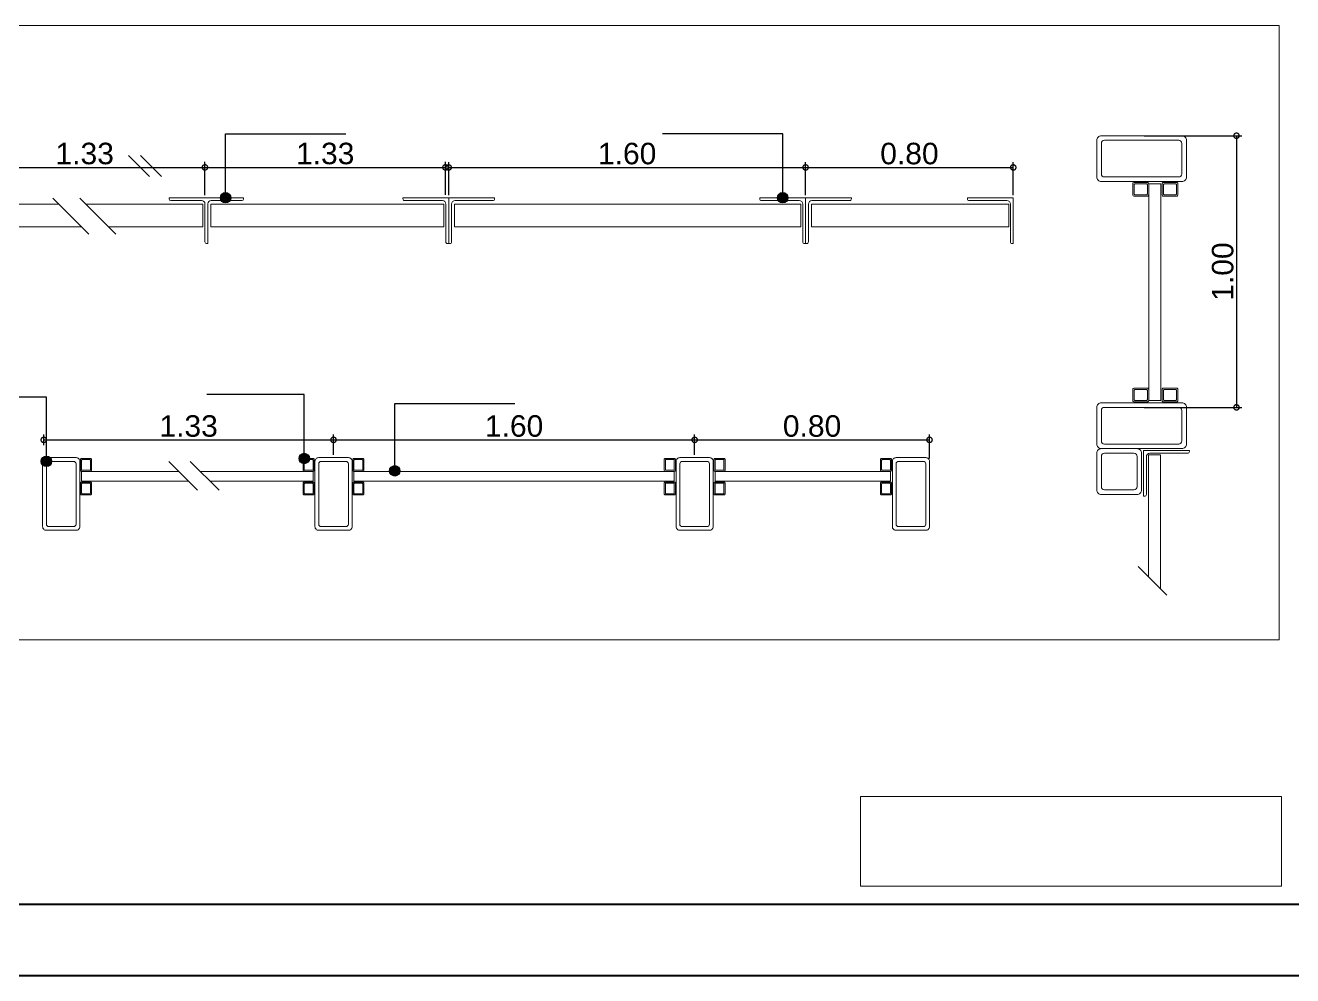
# Model space of a CAD drawing. Header units: millimetres. Extents: x 110427 to 125914, y 76277 to 76441.
# Drawn here: x 114103.82 to 114112.67, y 76291.86 to 76298.49 of the extents above; entities that cross this region are included whole.
import ezdxf

# ---------------------------------------------------------------- set-up
doc = ezdxf.new("R2010")
doc.units = ezdxf.units.MM
for name, color, linetype, lineweight in [('0.30', 1, 'Continuous', 30), ('06_CIVIL VISTAS GRUESA', 244, 'Continuous', 13), ('08_CIVIL VISTAS FINO', 251, 'Continuous', 5), ('13_COTAS', 8, 'Continuous', 9)]:
    doc.layers.add(name, color=color, linetype=linetype, lineweight=lineweight)
doc.styles.add('Swis721 BT', font='swiss.ttf')
doc.dimstyles.new('ISO-23', dxfattribs={"dimscale": 0.03, "dimtxt": 5, "dimasz": 2.5, "dimexe": 1.25, "dimexo": 0.625, "dimtad": 1, "dimtxsty": 'Swis721 BT', "dimblk": 'DOTSMALL', "dimcen": 2.5, "dimclrt": 150, "dimadec": 0, "dimazin": 0, "dimtfac": 1, "dimtmove": 0, "dimatfit": 3, "dimfxl": 0, "dimarcsym": 0})
picture_1 = doc.add_image_def('image1.png', size_in_pixel=(2031, 433))

# ---------------------------------------------------------------- blocks, each defined once
blk = doc.blocks.new('_DotSmall')
at = {"color": 0, "linetype": 'ByBlock', "const_width": 0.5}
blk.add_lwpolyline([(-0.0625, 0, 1), (0.0625, 0, 1)], format="xyb", close=True, dxfattribs=at)
blk = doc.blocks.new('*D223')
at = {"layer": '13_COTAS', "color": 0, "lineweight": -2}
for p, q in [((114103.3988, 76297.3077), (114103.3988, 76297.5383)), ((114103.3988, 76297.5008), (114105.0779, 76297.5008)), ((114105.0779, 76297.308), (114105.0779, 76297.5383))]:
    blk.add_line(p, q, dxfattribs=at)
at = {"layer": 'Defpoints', "color": 0}
for p in [(114105.0779, 76297.5008), (114103.3988, 76297.289), (114105.0779, 76297.2893)]:
    blk.add_point(p, dxfattribs=at)
at = {"layer": '13_COTAS', "color": 0, "lineweight": -2, "xscale": 0.075, "yscale": 0.075, "zscale": 0.075, "rotation": 180}
blk.add_blockref('_DotSmall', (114103.3988, 76297.5008), dxfattribs=at)
at = {"layer": '13_COTAS', "color": 0, "lineweight": -2, "xscale": 0.075, "yscale": 0.075, "zscale": 0.075}
blk.add_blockref('_DotSmall', (114105.0779, 76297.5008), dxfattribs=at)
at = {"layer": '13_COTAS', "color": 150, "insert": (114104.2383, 76297.5967), "char_height": 0.15, "attachment_point": 5, "style": 'Swis721 BT'}
blk.add_mtext('1.33', dxfattribs=at)
blk = doc.blocks.new('*D224')
at = {"layer": '13_COTAS', "color": 0, "lineweight": -2}
for p, q in [((114106.7799, 76297.3077), (114106.7799, 76297.5379)), ((114106.7799, 76297.5004), (114109.2719, 76297.5004)), ((114109.2719, 76297.3077), (114109.2719, 76297.5379))]:
    blk.add_line(p, q, dxfattribs=at)
at = {"layer": 'Defpoints', "color": 0}
for p in [(114109.2719, 76297.5004), (114106.7799, 76297.289), (114109.2719, 76297.289)]:
    blk.add_point(p, dxfattribs=at)
at = {"layer": '13_COTAS', "color": 0, "lineweight": -2, "xscale": 0.075, "yscale": 0.075, "zscale": 0.075, "rotation": 180}
blk.add_blockref('_DotSmall', (114106.7799, 76297.5004), dxfattribs=at)
at = {"layer": '13_COTAS', "color": 0, "lineweight": -2, "xscale": 0.075, "yscale": 0.075, "zscale": 0.075}
blk.add_blockref('_DotSmall', (114109.2719, 76297.5004), dxfattribs=at)
at = {"layer": '13_COTAS', "color": 150, "insert": (114108.0259, 76297.5963), "char_height": 0.15, "attachment_point": 5, "style": 'Swis721 BT'}
blk.add_mtext('1.60', dxfattribs=at)
blk = doc.blocks.new('*D225')
at = {"layer": '13_COTAS', "color": 0, "lineweight": -2}
for p, q in [((114109.2719, 76297.3077), (114109.2719, 76297.5379)), ((114109.2719, 76297.5004), (114110.7218, 76297.5004)), ((114110.7218, 76297.3077), (114110.7218, 76297.5379))]:
    blk.add_line(p, q, dxfattribs=at)
at = {"layer": 'Defpoints', "color": 0}
for p in [(114110.7218, 76297.5004), (114109.2719, 76297.289), (114110.7218, 76297.289)]:
    blk.add_point(p, dxfattribs=at)
at = {"layer": '13_COTAS', "color": 0, "lineweight": -2, "xscale": 0.075, "yscale": 0.075, "zscale": 0.075, "rotation": 180}
blk.add_blockref('_DotSmall', (114109.2719, 76297.5004), dxfattribs=at)
at = {"layer": '13_COTAS', "color": 0, "lineweight": -2, "xscale": 0.075, "yscale": 0.075, "zscale": 0.075}
blk.add_blockref('_DotSmall', (114110.7218, 76297.5004), dxfattribs=at)
at = {"layer": '13_COTAS', "color": 150, "insert": (114109.9969, 76297.5963), "char_height": 0.15, "attachment_point": 5, "style": 'Swis721 BT'}
blk.add_mtext('0.80', dxfattribs=at)
blk = doc.blocks.new('*D226')
at = {"layer": '13_COTAS', "color": 0, "lineweight": -2}
for p, q in [((114103.9523, 76295.5617), (114103.9523, 76295.636)), ((114105.9758, 76295.4934), (114105.9758, 76295.636)), ((114103.9523, 76295.5985), (114105.9758, 76295.5985))]:
    blk.add_line(p, q, dxfattribs=at)
at = {"layer": 'Defpoints', "color": 0}
for p in [(114105.9758, 76295.5985), (114103.9523, 76295.543), (114105.9758, 76295.4747)]:
    blk.add_point(p, dxfattribs=at)
at = {"layer": '13_COTAS', "color": 0, "lineweight": -2, "xscale": 0.075, "yscale": 0.075, "zscale": 0.075, "rotation": 180}
blk.add_blockref('_DotSmall', (114103.9523, 76295.5985), dxfattribs=at)
at = {"layer": '13_COTAS', "color": 0, "lineweight": -2, "xscale": 0.075, "yscale": 0.075, "zscale": 0.075}
blk.add_blockref('_DotSmall', (114105.9758, 76295.5985), dxfattribs=at)
at = {"layer": '13_COTAS', "color": 150, "insert": (114104.964, 76295.6944), "char_height": 0.15, "attachment_point": 5, "style": 'Swis721 BT'}
blk.add_mtext('1.33', dxfattribs=at)
blk = doc.blocks.new('*D227')
at = {"layer": '13_COTAS', "color": 0, "lineweight": -2}
for p, q in [((114105.9758, 76295.4934), (114105.9758, 76295.636)), ((114108.4972, 76295.4934), (114108.4972, 76295.636)), ((114105.9758, 76295.5985), (114108.4972, 76295.5985))]:
    blk.add_line(p, q, dxfattribs=at)
at = {"layer": 'Defpoints', "color": 0}
for p in [(114108.4972, 76295.5985), (114105.9758, 76295.4747), (114108.4972, 76295.4747)]:
    blk.add_point(p, dxfattribs=at)
at = {"layer": '13_COTAS', "color": 0, "lineweight": -2, "xscale": 0.075, "yscale": 0.075, "zscale": 0.075, "rotation": 180}
blk.add_blockref('_DotSmall', (114105.9758, 76295.5985), dxfattribs=at)
at = {"layer": '13_COTAS', "color": 0, "lineweight": -2, "xscale": 0.075, "yscale": 0.075, "zscale": 0.075}
blk.add_blockref('_DotSmall', (114108.4972, 76295.5985), dxfattribs=at)
at = {"layer": '13_COTAS', "color": 150, "insert": (114107.2365, 76295.6944), "char_height": 0.15, "attachment_point": 5, "style": 'Swis721 BT'}
blk.add_mtext('1.60', dxfattribs=at)
blk = doc.blocks.new('*D228')
at = {"layer": '13_COTAS', "color": 0, "lineweight": -2}
for p, q in [((114108.4972, 76295.4934), (114108.4972, 76295.636)), ((114110.137, 76295.4674), (114110.137, 76295.636)), ((114108.4972, 76295.5985), (114110.137, 76295.5985))]:
    blk.add_line(p, q, dxfattribs=at)
at = {"layer": 'Defpoints', "color": 0}
for p in [(114110.137, 76295.5985), (114108.4972, 76295.4747), (114110.137, 76295.4487)]:
    blk.add_point(p, dxfattribs=at)
at = {"layer": '13_COTAS', "color": 0, "lineweight": -2, "xscale": 0.075, "yscale": 0.075, "zscale": 0.075, "rotation": 180}
blk.add_blockref('_DotSmall', (114108.4972, 76295.5985), dxfattribs=at)
at = {"layer": '13_COTAS', "color": 0, "lineweight": -2, "xscale": 0.075, "yscale": 0.075, "zscale": 0.075}
blk.add_blockref('_DotSmall', (114110.137, 76295.5985), dxfattribs=at)
at = {"layer": '13_COTAS', "color": 150, "insert": (114109.3171, 76295.6944), "char_height": 0.15, "attachment_point": 5, "style": 'Swis721 BT'}
blk.add_mtext('0.80', dxfattribs=at)
blk = doc.blocks.new('*D230')
at = {"layer": '13_COTAS', "color": 0, "lineweight": -2}
for p, q in [((114111.6368, 76297.7218), (114112.3181, 76297.7218)), ((114112.2806, 76297.7218), (114112.2806, 76295.8254)), ((114111.6368, 76295.8254), (114112.3181, 76295.8254))]:
    blk.add_line(p, q, dxfattribs=at)
at = {"layer": 'Defpoints', "color": 0}
for p in [(114111.6181, 76297.7218), (114111.6181, 76295.8254), (114112.2806, 76295.8254)]:
    blk.add_point(p, dxfattribs=at)
at = {"layer": '13_COTAS', "color": 0, "lineweight": -2, "xscale": 0.075, "yscale": 0.075, "zscale": 0.075}
for p, rotation in [((114112.2806, 76297.7218), 90), ((114112.2806, 76295.8254), 270)]:
    blk.add_blockref('_DotSmall', p, dxfattribs=dict(at, rotation=rotation))
at = {"layer": '13_COTAS', "color": 150, "insert": (114112.1847, 76296.7736), "char_height": 0.15, "attachment_point": 5, "rotation": 90, "style": 'Swis721 BT'}
blk.add_mtext('1.00', dxfattribs=at)
blk = doc.blocks.new('marco a3')
at = {"layer": '0.30', "color": 18, "lineweight": 40}
for p, q in [((-75.1175, 46.1735), (-60.6879, 46.1735)), ((-76.055, 45.7985), (-60.305, 45.7985))]:
    blk.add_line(p, q, dxfattribs=at)
blk = doc.blocks.new('*D235')
at = {"layer": '13_COTAS', "color": 0, "lineweight": -2}
for p, q in [((114105.0779, 76297.3077), (114105.0779, 76297.5383)), ((114105.0779, 76297.5008), (114106.7569, 76297.5008)), ((114106.7569, 76297.308), (114106.7569, 76297.5383))]:
    blk.add_line(p, q, dxfattribs=at)
at = {"layer": 'Defpoints', "color": 0}
for p in [(114106.7569, 76297.5008), (114105.0779, 76297.289), (114106.7569, 76297.2893)]:
    blk.add_point(p, dxfattribs=at)
at = {"layer": '13_COTAS', "color": 0, "lineweight": -2, "xscale": 0.075, "yscale": 0.075, "zscale": 0.075, "rotation": 180}
blk.add_blockref('_DotSmall', (114105.0779, 76297.5008), dxfattribs=at)
at = {"layer": '13_COTAS', "color": 0, "lineweight": -2, "xscale": 0.075, "yscale": 0.075, "zscale": 0.075}
blk.add_blockref('_DotSmall', (114106.7569, 76297.5008), dxfattribs=at)
at = {"layer": '13_COTAS', "color": 150, "insert": (114105.9174, 76297.5967), "char_height": 0.15, "attachment_point": 5, "style": 'Swis721 BT'}
blk.add_mtext('1.33', dxfattribs=at)

msp = doc.modelspace()

# ---------------------------------------------------------------- hatches: boundary and pattern name
h = msp.add_hatch(color=18)
h.dxf.hatch_style = 1
h.paths.add_polyline_path([(114105.222, 76297.3253), (114105.222, 76297.289), (114105.2583, 76297.289, 0.414214)])
h.paths.add_polyline_path([(114105.222, 76297.3253, 0.414214), (114105.1857, 76297.289), (114105.222, 76297.289)])
h.paths.add_polyline_path([(114105.2583, 76297.289), (114105.1857, 76297.289, 0.146919), (114105.1917, 76297.269), (114105.2522, 76297.269, 0.146919)])
h.paths.add_polyline_path([(114105.2522, 76297.269), (114105.1917, 76297.269, 0.538083)])
h = msp.add_hatch(color=18)
h.dxf.hatch_style = 1
h.paths.add_polyline_path([(114109.1119, 76297.3253), (114109.1119, 76297.289), (114109.1483, 76297.289, 0.414214)])
h.paths.add_polyline_path([(114109.1119, 76297.3253, 0.414214), (114109.0756, 76297.289), (114109.1119, 76297.289)])
h.paths.add_polyline_path([(114109.1483, 76297.289), (114109.0756, 76297.289, 0.146919), (114109.0817, 76297.269), (114109.1422, 76297.269, 0.146919)])
h.paths.add_polyline_path([(114109.1422, 76297.269), (114109.0817, 76297.269, 0.538083)])
h = msp.add_hatch(color=18)
h.dxf.hatch_style = 1
h.paths.add_polyline_path([(114103.9707, 76295.485), (114103.9707, 76295.4487), (114104.007, 76295.4487, 0.414214)])
h.paths.add_polyline_path([(114103.9707, 76295.485, 0.414214), (114103.9344, 76295.4487), (114103.9707, 76295.4487)])
h.paths.add_polyline_path([(114104.007, 76295.4487), (114103.9344, 76295.4487, 0.146919), (114103.9404, 76295.4287), (114104.001, 76295.4287, 0.146919)])
h.paths.add_polyline_path([(114104.001, 76295.4287), (114103.9404, 76295.4287, 0.538083)])
h = msp.add_hatch(color=18)
h.dxf.hatch_style = 1
h.paths.add_polyline_path([(114105.7712, 76295.505), (114105.7712, 76295.4687), (114105.8075, 76295.4687, 0.414214)])
h.paths.add_polyline_path([(114105.7712, 76295.505, 0.414214), (114105.7349, 76295.4687), (114105.7712, 76295.4687)])
h.paths.add_polyline_path([(114105.8075, 76295.4687), (114105.7349, 76295.4687, 0.146919), (114105.7409, 76295.4487), (114105.8015, 76295.4487, 0.146919)])
h.paths.add_polyline_path([(114105.8015, 76295.4487), (114105.7409, 76295.4487, 0.538083)])
h = msp.add_hatch(color=18)
h.dxf.hatch_style = 1
h.paths.add_polyline_path([(114106.4031, 76295.4186), (114106.4031, 76295.3823), (114106.3668, 76295.3823, -0.414214)])
h.paths.add_polyline_path([(114106.4031, 76295.4186, -0.414214), (114106.4394, 76295.3823), (114106.4031, 76295.3823)])
h.paths.add_polyline_path([(114106.3668, 76295.3823), (114106.4394, 76295.3823, -0.146919), (114106.4334, 76295.3623), (114106.3728, 76295.3623, -0.146919)])
h.paths.add_polyline_path([(114106.3728, 76295.3623), (114106.4334, 76295.3623, -0.538083)])

# ---------------------------------------------------------------- linework, layer by layer
at = {"color": 18}
for p, q in [((114105.222, 76297.289), (114105.222, 76297.7357)), ((114105.222, 76297.7357), (114106.0611, 76297.7357)), ((114109.1119, 76297.7357), (114108.2728, 76297.7357)), ((114109.1119, 76297.289), (114109.1119, 76297.7357)), ((114104.0152, 76297.2861), (114104.2664, 76297.0348)), ((114104.2037, 76297.2861), (114104.455, 76297.0348)), ((114105.7712, 76295.9155), (114105.0907, 76295.9155)), ((114105.7712, 76295.4687), (114105.7712, 76295.9155)), ((114103.9707, 76295.8955), (114103.1315, 76295.8955)), ((114103.9707, 76295.4487), (114103.9707, 76295.8955)), ((114106.4031, 76295.3823), (114106.4031, 76295.8525)), ((114106.4031, 76295.8525), (114107.2423, 76295.8525)), ((114104.8249, 76295.448), (114105.0259, 76295.2469)), ((114104.9757, 76295.448), (114105.1767, 76295.2469)), ((114111.593, 76294.7143), (114111.794, 76294.5133))]:
    msp.add_line(p, q, dxfattribs=at)
for centre in [(114105.222, 76297.289), (114109.1119, 76297.289), (114103.9707, 76295.4487), (114105.7712, 76295.4687), (114106.4031, 76295.3823)]:
    msp.add_circle(centre, 0.0363, dxfattribs=at)
at = {"layer": '06_CIVIL VISTAS GRUESA'}
msp.add_lwpolyline([(114102.5373, 76298.4922), (114112.5796, 76298.4922), (114112.5796, 76294.2024), (114102.5373, 76294.2024)], close=True, dxfattribs=at)
at = {"layer": '08_CIVIL VISTAS FINO', "color": 30}
for p, q in [((114111.6678, 76297.3861), (114111.6678, 76295.8732)), ((114111.6678, 76297.3861), (114111.752, 76297.3861)), ((114111.752, 76297.3861), (114111.752, 76295.8732)), ((114111.6678, 76295.8732), (114111.752, 76295.8732)), ((114111.6655, 76295.493), (114111.6655, 76294.6419)), ((114111.6655, 76295.493), (114111.7496, 76295.493)), ((114111.7496, 76295.493), (114111.7496, 76294.5577)), ((114104.2167, 76295.3788), (114104.894, 76295.3788)), ((114104.2167, 76295.3788), (114104.2167, 76295.3107)), ((114105.0448, 76295.3788), (114105.8334, 76295.3788)), ((114105.8334, 76295.3788), (114105.8334, 76295.3107)), ((114108.3549, 76295.3788), (114106.1181, 76295.3788)), ((114106.1181, 76295.3788), (114106.1181, 76295.3107)), ((114108.3549, 76295.3788), (114108.3549, 76295.3107)), ((114108.6396, 76295.3788), (114108.6396, 76295.3107)), ((114109.865, 76295.3788), (114108.6396, 76295.3788)), ((114109.865, 76295.3788), (114109.865, 76295.3107)), ((114104.2167, 76295.3107), (114104.9622, 76295.3107)), ((114105.113, 76295.3107), (114105.8334, 76295.3107)), ((114108.3549, 76295.3107), (114106.1181, 76295.3107)), ((114109.865, 76295.3107), (114108.6396, 76295.3107))]:
    msp.add_line(p, q, dxfattribs=at)
at = {"layer": '08_CIVIL VISTAS FINO'}
for p, q in [((114105.0979, 76297.2893), (114104.8279, 76297.2893)), ((114104.8279, 76297.2893), (114104.8279, 76297.2813)), ((114104.8399, 76297.2693), (114105.0539, 76297.2693)), ((114105.0779, 76297.2893), (114105.3479, 76297.2893)), ((114105.0779, 76297.2453), (114105.0779, 76296.9813)), ((114105.0979, 76296.9693), (114105.0979, 76297.2453)), ((114105.3359, 76297.2693), (114105.1219, 76297.2693)), ((114105.3479, 76297.2893), (114105.3479, 76297.2813)), ((114105.0899, 76296.9693), (114105.0979, 76296.9693))]:
    msp.add_line(p, q, dxfattribs=at)
for points in [[(114111.3048, 76297.4339), (114111.3048, 76297.6898, -0.414214), (114111.3369, 76297.7218), (114111.8993, 76297.7218, -0.414214), (114111.9313, 76297.6898), (114111.9313, 76297.4339, -0.414214), (114111.8993, 76297.4018), (114111.3369, 76297.4018, -0.414214)], [(114111.3369, 76297.4559), (114111.3369, 76297.6678, -0.414214), (114111.3589, 76297.6898), (114111.8773, 76297.6898, -0.414214), (114111.8993, 76297.6678), (114111.8993, 76297.4559, -0.414214), (114111.8773, 76297.4339), (114111.3589, 76297.4339, -0.414214)], [(114111.5569, 76297.3093), (114111.5569, 76297.3861, -0.414214), (114111.5665, 76297.3957), (114111.6582, 76297.3957, -0.414214), (114111.6678, 76297.3861), (114111.6678, 76297.3093, -0.414214), (114111.6582, 76297.2997), (114111.5665, 76297.2997, -0.414214)], [(114111.5665, 76297.3159), (114111.5665, 76297.3795, -0.414214), (114111.5732, 76297.3861), (114111.6516, 76297.3861, -0.414214), (114111.6582, 76297.3795), (114111.6582, 76297.3159, -0.414214), (114111.6516, 76297.3093), (114111.5732, 76297.3093, -0.414214)], [(114111.7606, 76297.3093), (114111.7606, 76297.3861, -0.414214), (114111.7703, 76297.3957), (114111.8619, 76297.3957, -0.414214), (114111.8715, 76297.3861), (114111.8715, 76297.3093, -0.414214), (114111.8619, 76297.2997), (114111.7703, 76297.2997, -0.414214)], [(114111.7703, 76297.3159), (114111.7703, 76297.3795, -0.414214), (114111.7769, 76297.3861), (114111.8553, 76297.3861, -0.414214), (114111.8619, 76297.3795), (114111.8619, 76297.3159, -0.414214), (114111.8553, 76297.3093), (114111.7769, 76297.3093, -0.414214)], [(114106.7799, 76297.289), (114106.7799, 76296.969), (114106.7719, 76296.969, -0.414214), (114106.7599, 76296.981), (114106.7599, 76297.245, 0.414214), (114106.7359, 76297.269), (114106.4719, 76297.269, -0.414214), (114106.4599, 76297.281), (114106.4599, 76297.289), (114106.7799, 76297.289)], [(114106.7799, 76297.289), (114106.7799, 76296.969), (114106.7879, 76296.969, 0.414214), (114106.7999, 76296.981), (114106.7999, 76297.245, -0.414214), (114106.8239, 76297.269), (114107.0879, 76297.269, 0.414214), (114107.0999, 76297.281), (114107.0999, 76297.289), (114106.7799, 76297.289)], [(114109.2719, 76297.289), (114109.2719, 76296.969), (114109.2639, 76296.969, -0.414214), (114109.2519, 76296.981), (114109.2519, 76297.245, 0.414214), (114109.2279, 76297.269), (114108.9639, 76297.269, -0.414214), (114108.9519, 76297.281), (114108.9519, 76297.289), (114109.2719, 76297.289)], [(114109.2719, 76297.289), (114109.2719, 76296.969), (114109.2799, 76296.969, 0.414214), (114109.2919, 76296.981), (114109.2919, 76297.245, -0.414214), (114109.3159, 76297.269), (114109.5799, 76297.269, 0.414214), (114109.5919, 76297.281), (114109.5919, 76297.289), (114109.2719, 76297.289)], [(114110.7218, 76297.289), (114110.7218, 76296.969), (114110.7138, 76296.969, -0.414214), (114110.7018, 76296.981), (114110.7018, 76297.245, 0.414214), (114110.6778, 76297.269), (114110.4138, 76297.269, -0.414214), (114110.4018, 76297.281), (114110.4018, 76297.289), (114110.7218, 76297.289)], [(114111.5569, 76295.95), (114111.5569, 76295.8732, 0.414214), (114111.5665, 76295.8636), (114111.6582, 76295.8636, 0.414214), (114111.6678, 76295.8732), (114111.6678, 76295.95, 0.414214), (114111.6582, 76295.9596), (114111.5665, 76295.9596, 0.414214)], [(114111.5665, 76295.9434), (114111.5665, 76295.8798, 0.414214), (114111.5732, 76295.8732), (114111.6516, 76295.8732, 0.414214), (114111.6582, 76295.8798), (114111.6582, 76295.9434, 0.414214), (114111.6516, 76295.95), (114111.5732, 76295.95, 0.414214)], [(114111.7606, 76295.95), (114111.7606, 76295.8732, 0.414214), (114111.7703, 76295.8636), (114111.8619, 76295.8636, 0.414214), (114111.8715, 76295.8732), (114111.8715, 76295.95, 0.414214), (114111.8619, 76295.9596), (114111.7703, 76295.9596, 0.414214)], [(114111.7703, 76295.9434), (114111.7703, 76295.8798, 0.414214), (114111.7769, 76295.8732), (114111.8553, 76295.8732, 0.414214), (114111.8619, 76295.8798), (114111.8619, 76295.9434, 0.414214), (114111.8553, 76295.95), (114111.7769, 76295.95, 0.414214)], [(114111.3048, 76295.8254), (114111.3048, 76295.5695, 0.414214), (114111.3369, 76295.5375), (114111.8993, 76295.5375, 0.414214), (114111.9313, 76295.5695), (114111.9313, 76295.8254, 0.414214), (114111.8993, 76295.8575), (114111.3369, 76295.8575, 0.414214)], [(114111.3369, 76295.8034), (114111.3369, 76295.5915, 0.414214), (114111.3589, 76295.5695), (114111.8773, 76295.5695, 0.414214), (114111.8993, 76295.5915), (114111.8993, 76295.8034, 0.414214), (114111.8773, 76295.8254), (114111.3589, 76295.8254, 0.414214)], [(114104.178, 76295.4747), (114103.9707, 76295.4747, 0.414214), (114103.9447, 76295.4487), (114103.9447, 76294.9931, 0.414214), (114103.9707, 76294.9672), (114104.178, 76294.9672, 0.414214), (114104.2039, 76294.9931), (114104.2039, 76295.4487, 0.414214)], [(114104.2789, 76295.4687), (114104.2167, 76295.4687, 0.414214), (114104.2089, 76295.4609), (114104.2089, 76295.3866, 0.414214), (114104.2167, 76295.3788), (114104.2789, 76295.3788, 0.414214), (114104.2867, 76295.3866), (114104.2867, 76295.4609, 0.414214)], [(114104.2735, 76295.4609), (114104.222, 76295.4609, 0.414214), (114104.2167, 76295.4555), (114104.2167, 76295.392, 0.414214), (114104.222, 76295.3866), (114104.2735, 76295.3866, 0.414214), (114104.2789, 76295.392), (114104.2789, 76295.4555, 0.414214)], [(114105.7712, 76295.4687), (114105.8334, 76295.4687, -0.414214), (114105.8412, 76295.4609), (114105.8412, 76295.3866, -0.414214), (114105.8334, 76295.3788), (114105.7712, 76295.3788, -0.414214), (114105.7634, 76295.3866), (114105.7634, 76295.4609, -0.414214)], [(114105.7766, 76295.4609), (114105.828, 76295.4609, -0.414214), (114105.8334, 76295.4555), (114105.8334, 76295.392, -0.414214), (114105.828, 76295.3866), (114105.7766, 76295.3866, -0.414214), (114105.7712, 76295.392), (114105.7712, 76295.4555, -0.414214)], [(114105.8721, 76295.4747), (114106.0794, 76295.4747, -0.414214), (114106.1054, 76295.4487), (114106.1054, 76294.9931, -0.414214), (114106.0794, 76294.9672), (114105.8721, 76294.9672, -0.414214), (114105.8462, 76294.9931), (114105.8462, 76295.4487, -0.414214)], [(114106.1803, 76295.4687), (114106.1181, 76295.4687, 0.414214), (114106.1103, 76295.4609), (114106.1103, 76295.3866, 0.414214), (114106.1181, 76295.3788), (114106.1803, 76295.3788, 0.414214), (114106.1881, 76295.3866), (114106.1881, 76295.4609, 0.414214)], [(114106.1749, 76295.4609), (114106.1235, 76295.4609, 0.414214), (114106.1181, 76295.4555), (114106.1181, 76295.392, 0.414214), (114106.1235, 76295.3866), (114106.1749, 76295.3866, 0.414214), (114106.1803, 76295.392), (114106.1803, 76295.4555, 0.414214)], [(114108.2927, 76295.4687), (114108.3549, 76295.4687, -0.414214), (114108.3627, 76295.4609), (114108.3627, 76295.3866, -0.414214), (114108.3549, 76295.3788), (114108.2927, 76295.3788, -0.414214), (114108.2849, 76295.3866), (114108.2849, 76295.4609, -0.414214)], [(114108.2981, 76295.4609), (114108.3495, 76295.4609, -0.414214), (114108.3549, 76295.4555), (114108.3549, 76295.392, -0.414214), (114108.3495, 76295.3866), (114108.2981, 76295.3866, -0.414214), (114108.2927, 76295.392), (114108.2927, 76295.4555, -0.414214)], [(114108.3936, 76295.4747), (114108.6009, 76295.4747, -0.414214), (114108.6268, 76295.4487), (114108.6268, 76294.9931, -0.414214), (114108.6009, 76294.9672), (114108.3936, 76294.9672, -0.414214), (114108.3676, 76294.9931), (114108.3676, 76295.4487, -0.414214)], [(114108.7018, 76295.4687), (114108.6396, 76295.4687, 0.414214), (114108.6318, 76295.4609), (114108.6318, 76295.3866, 0.414214), (114108.6396, 76295.3788), (114108.7018, 76295.3788, 0.414214), (114108.7096, 76295.3866), (114108.7096, 76295.4609, 0.414214)], [(114108.6964, 76295.4609), (114108.6449, 76295.4609, 0.414214), (114108.6396, 76295.4555), (114108.6396, 76295.392, 0.414214), (114108.6449, 76295.3866), (114108.6964, 76295.3866, 0.414214), (114108.7018, 76295.392), (114108.7018, 76295.4555, 0.414214)], [(114109.8029, 76295.4687), (114109.865, 76295.4687, -0.414214), (114109.8728, 76295.4609), (114109.8728, 76295.3866, -0.414214), (114109.865, 76295.3788), (114109.8029, 76295.3788, -0.414214), (114109.7951, 76295.3866), (114109.7951, 76295.4609, -0.414214)], [(114109.8082, 76295.4609), (114109.8597, 76295.4609, -0.414214), (114109.865, 76295.4555), (114109.865, 76295.392, -0.414214), (114109.8597, 76295.3866), (114109.8082, 76295.3866, -0.414214), (114109.8029, 76295.392), (114109.8029, 76295.4555, -0.414214)], [(114109.9038, 76295.4747), (114110.111, 76295.4747, -0.414214), (114110.137, 76295.4487), (114110.137, 76294.9931, -0.414214), (114110.111, 76294.9672), (114109.9038, 76294.9672, -0.414214), (114109.8778, 76294.9931), (114109.8778, 76295.4487, -0.414214)], [(114111.3048, 76295.5054), (114111.3048, 76295.2495, 0.414214), (114111.3369, 76295.2175), (114111.586, 76295.2175, 0.414214), (114111.6181, 76295.2495), (114111.6181, 76295.5054, 0.414214), (114111.586, 76295.5375), (114111.3369, 76295.5375, 0.414214)], [(114111.3369, 76295.4834), (114111.3369, 76295.2715, 0.414214), (114111.3589, 76295.2495), (114111.564, 76295.2495, 0.414214), (114111.586, 76295.2715), (114111.586, 76295.4834, 0.414214), (114111.564, 76295.5054), (114111.3589, 76295.5054, 0.414214)], [(114111.6315, 76295.5254), (114111.6315, 76295.2054), (114111.6395, 76295.2054, 0.414214), (114111.6515, 76295.2174), (114111.6515, 76295.4814, -0.414214), (114111.6755, 76295.5054), (114111.9395, 76295.5054, 0.414214), (114111.9515, 76295.5174), (114111.9515, 76295.5254), (114111.6315, 76295.5254)], [(114104.1601, 76295.4487), (114103.9885, 76295.4487, 0.414214), (114103.9707, 76295.4309), (114103.9707, 76295.011, 0.414214), (114103.9885, 76294.9931), (114104.1601, 76294.9931, 0.414214), (114104.178, 76295.011), (114104.178, 76295.4309, 0.414214)], [(114105.8899, 76295.4487), (114106.0616, 76295.4487, -0.414214), (114106.0794, 76295.4309), (114106.0794, 76295.011, -0.414214), (114106.0616, 76294.9931), (114105.8899, 76294.9931, -0.414214), (114105.8721, 76295.011), (114105.8721, 76295.4309, -0.414214)], [(114108.4114, 76295.4487), (114108.583, 76295.4487, -0.414214), (114108.6009, 76295.4309), (114108.6009, 76295.011, -0.414214), (114108.583, 76294.9931), (114108.4114, 76294.9931, -0.414214), (114108.3936, 76295.011), (114108.3936, 76295.4309, -0.414214)], [(114109.9216, 76295.4487), (114110.0932, 76295.4487, -0.414214), (114110.111, 76295.4309), (114110.111, 76295.011, -0.414214), (114110.0932, 76294.9931), (114109.9216, 76294.9931, -0.414214), (114109.9038, 76295.011), (114109.9038, 76295.4309, -0.414214)], [(114104.2789, 76295.3037), (114104.2167, 76295.3037, 0.414214), (114104.2089, 76295.2959), (114104.2089, 76295.2216, 0.414214), (114104.2167, 76295.2138), (114104.2789, 76295.2138, 0.414214), (114104.2867, 76295.2216), (114104.2867, 76295.2959, 0.414214)], [(114104.2735, 76295.2959), (114104.222, 76295.2959, 0.414214), (114104.2167, 76295.2905), (114104.2167, 76295.227, 0.414214), (114104.222, 76295.2216), (114104.2735, 76295.2216, 0.414214), (114104.2789, 76295.227), (114104.2789, 76295.2905, 0.414214)], [(114105.7712, 76295.3037), (114105.8334, 76295.3037, -0.414214), (114105.8412, 76295.2959), (114105.8412, 76295.2216, -0.414214), (114105.8334, 76295.2138), (114105.7712, 76295.2138, -0.414214), (114105.7634, 76295.2216), (114105.7634, 76295.2959, -0.414214)], [(114105.7766, 76295.2959), (114105.828, 76295.2959, -0.414214), (114105.8334, 76295.2905), (114105.8334, 76295.227, -0.414214), (114105.828, 76295.2216), (114105.7766, 76295.2216, -0.414214), (114105.7712, 76295.227), (114105.7712, 76295.2905, -0.414214)], [(114106.1803, 76295.3037), (114106.1181, 76295.3037, 0.414214), (114106.1103, 76295.2959), (114106.1103, 76295.2216, 0.414214), (114106.1181, 76295.2138), (114106.1803, 76295.2138, 0.414214), (114106.1881, 76295.2216), (114106.1881, 76295.2959, 0.414214)], [(114106.1749, 76295.2959), (114106.1235, 76295.2959, 0.414214), (114106.1181, 76295.2905), (114106.1181, 76295.227, 0.414214), (114106.1235, 76295.2216), (114106.1749, 76295.2216, 0.414214), (114106.1803, 76295.227), (114106.1803, 76295.2905, 0.414214)], [(114108.2927, 76295.3037), (114108.3549, 76295.3037, -0.414214), (114108.3627, 76295.2959), (114108.3627, 76295.2216, -0.414214), (114108.3549, 76295.2138), (114108.2927, 76295.2138, -0.414214), (114108.2849, 76295.2216), (114108.2849, 76295.2959, -0.414214)], [(114108.2981, 76295.2959), (114108.3495, 76295.2959, -0.414214), (114108.3549, 76295.2905), (114108.3549, 76295.227, -0.414214), (114108.3495, 76295.2216), (114108.2981, 76295.2216, -0.414214), (114108.2927, 76295.227), (114108.2927, 76295.2905, -0.414214)], [(114108.7018, 76295.3037), (114108.6396, 76295.3037, 0.414214), (114108.6318, 76295.2959), (114108.6318, 76295.2216, 0.414214), (114108.6396, 76295.2138), (114108.7018, 76295.2138, 0.414214), (114108.7096, 76295.2216), (114108.7096, 76295.2959, 0.414214)], [(114108.6964, 76295.2959), (114108.6449, 76295.2959, 0.414214), (114108.6396, 76295.2905), (114108.6396, 76295.227, 0.414214), (114108.6449, 76295.2216), (114108.6964, 76295.2216, 0.414214), (114108.7018, 76295.227), (114108.7018, 76295.2905, 0.414214)], [(114109.8029, 76295.3037), (114109.865, 76295.3037, -0.414214), (114109.8728, 76295.2959), (114109.8728, 76295.2216, -0.414214), (114109.865, 76295.2138), (114109.8029, 76295.2138, -0.414214), (114109.7951, 76295.2216), (114109.7951, 76295.2959, -0.414214)], [(114109.8082, 76295.2959), (114109.8597, 76295.2959, -0.414214), (114109.865, 76295.2905), (114109.865, 76295.227, -0.414214), (114109.8597, 76295.2216), (114109.8082, 76295.2216, -0.414214), (114109.8029, 76295.227), (114109.8029, 76295.2905, -0.414214)]]:
    msp.add_lwpolyline(points, format="xyb", close=True, dxfattribs=at)
at = {"layer": '08_CIVIL VISTAS FINO', "color": 30}
for points in [[(114104.2163, 76297.085), (114103.4428, 76297.085), (114103.4428, 76297.245), (114104.0563, 76297.245)], [(114104.2448, 76297.245), (114105.0628, 76297.245), (114105.0628, 76297.085), (114104.4048, 76297.085)], [(114106.0999, 76297.085), (114105.1196, 76297.085), (114105.1196, 76297.245), (114105.9399, 76297.245)], [(114105.9399, 76297.245), (114106.7459, 76297.245), (114106.7459, 76297.085), (114106.0999, 76297.085)]]:
    msp.add_lwpolyline(points, dxfattribs=at)
for points in [[(114106.8206, 76297.245), (114109.2383, 76297.245), (114109.2383, 76297.085), (114106.8206, 76297.085)], [(114109.3123, 76297.245), (114110.6903, 76297.245), (114110.6903, 76297.085), (114109.3123, 76297.085)]]:
    msp.add_lwpolyline(points, close=True, dxfattribs=at)
at = {"layer": '08_CIVIL VISTAS FINO'}
for centre, radius, start, end in [((114104.8399, 76297.2813), 0.012, 180, 270), ((114105.0539, 76297.2453), 0.024, 0, 90), ((114105.1219, 76297.2453), 0.024, 90, 180), ((114105.3359, 76297.2813), 0.012, 270, 0), ((114105.0899, 76296.9813), 0.012, 179.99999, 269.99999)]:
    msp.add_arc(centre, radius, start, end, dxfattribs=at)
at = {"layer": '13_COTAS'}
for p, q in [((114104.5434, 76297.5843), (114104.6902, 76297.4375)), ((114104.6279, 76297.5843), (114104.7748, 76297.4375))]:
    msp.add_line(p, q, dxfattribs=at)

# ---------------------------------------------------------------- block references
at = {"layer": '0.30', "xscale": 1.333333333333327, "yscale": 1.333333333333327, "zscale": 1.333333333333327}
msp.add_blockref('marco a3', (114193.6584, 76230.7938), dxfattribs=at)

# ---------------------------------------------------------------- dimensions: what is measured, and where the dimension line sits
at = {"layer": '13_COTAS'}
for base, p1, p2, text, picture, middle in [((114105.0779, 76297.5008), (114103.3988, 76297.289), (114105.0779, 76297.2893), '1.33', '*D223', (114104.2383, 76297.5967)), ((114106.7569, 76297.5008), (114105.0779, 76297.289), (114106.7569, 76297.2893), '1.33', '*D235', (114105.9174, 76297.5967)), ((114109.2719, 76297.5004), (114106.7799, 76297.289), (114109.2719, 76297.289), '1.60', '*D224', (114108.0259, 76297.5963)), ((114110.7218, 76297.5004), (114109.2719, 76297.289), (114110.7218, 76297.289), '0.80', '*D225', (114109.9969, 76297.5963)), ((114105.9758, 76295.5985), (114103.9523, 76295.543), (114105.9758, 76295.4747), '1.33', '*D226', (114104.964, 76295.6944)), ((114108.4972, 76295.5985), (114105.9758, 76295.4747), (114108.4972, 76295.4747), '1.60', '*D227', (114107.2365, 76295.6944)), ((114110.137, 76295.5985), (114108.4972, 76295.4747), (114110.137, 76295.4487), '0.80', '*D228', (114109.3171, 76295.6944))]:
    dim = msp.add_linear_dim(base=base, p1=p1, p2=p2, text=text, dimstyle='ISO-23', dxfattribs=at)
    dim.commit()
    dim.dimension.update_dxf_attribs({"geometry": picture, "text_midpoint": middle})
dim = msp.add_linear_dim(base=(114112.2806, 76295.8254), p1=(114111.6181, 76297.7218), p2=(114111.6181, 76295.8254), angle=90, text='1.00', dimstyle='ISO-23', dxfattribs=at)
dim.commit()
dim.dimension.update_dxf_attribs({"geometry": '*D230', "text_midpoint": (114112.1847, 76296.7736)})

# ---------------------------------------------------------------- pictures from other files: only their frames are drawn
at = {"layer": '06_CIVIL VISTAS GRUESA'}
image = msp.add_image(picture_1, insert=(114109.6557, 76292.4833), size_in_units=(2.9398, 0.6267), rotation=0, dxfattribs=at)
image.dxf.flags = 15

doc.saveas('drawing.dxf')
